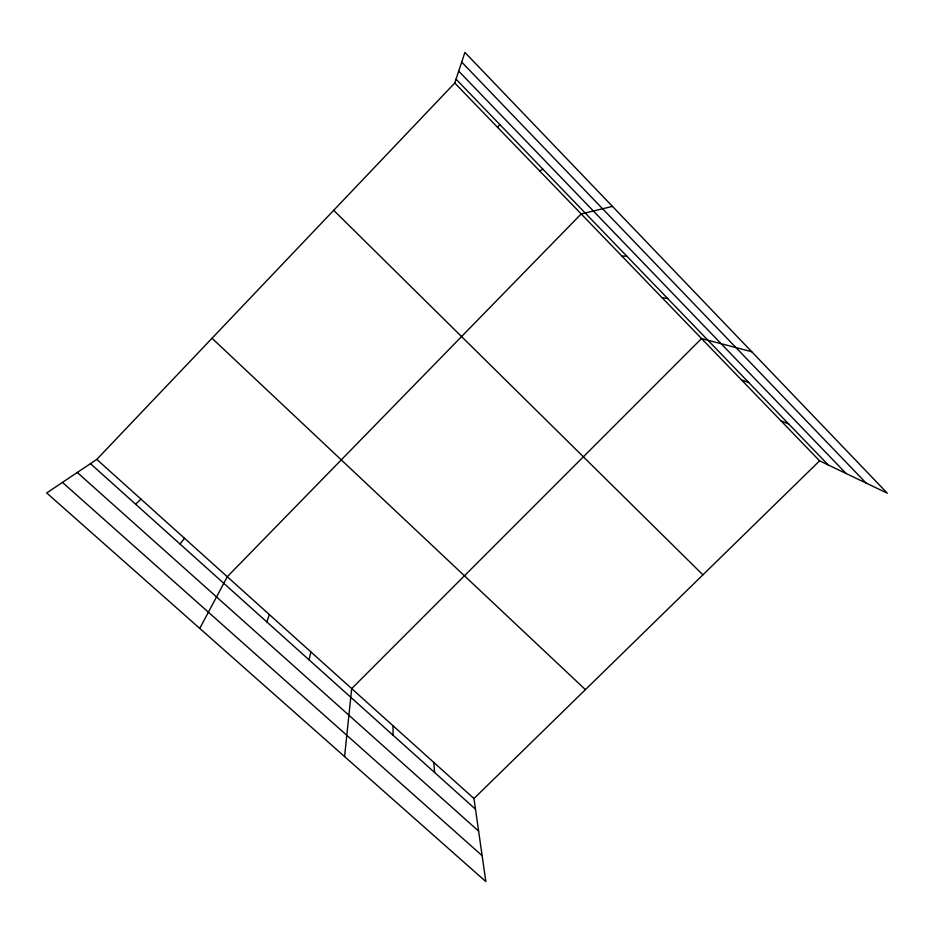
<?xml version="1.0" encoding="UTF-8"?>
<svg xmlns="http://www.w3.org/2000/svg" width="934" height="934" viewBox="0 0 934 934"><rect width="100%" height="100%" fill="white"/><g stroke="black" fill="none" stroke-linecap="round" stroke-linejoin="round"><path stroke-width="1.4" d="M393.016 735.175L393.086 725.823M344.576 756.563L351.686 688.591L701.539 338.563L751.742 351.733M309.119 659.894L310.859 651.885M454.765 83.021L464.898 52.409L887.3 493.199L819.608 460.824L454.765 83.021L96.797 459.4L46.7 492.954L485.843 881.591L473.958 798.535L96.797 459.4M266.785 621.904L269.401 614.595M199.759 628.407L227.277 576.722L581.193 213.944L612.459 206.391M180.052 544.067L184.477 538.241M497.612 127.398L499.818 124.537M473.958 798.535L819.608 460.824M135.617 504.197L140.987 499.13M539.747 171.027L542.841 169.136M621.962 256.161L626.761 256.114M662.078 297.689L667.67 298.518M741.538 379.986L748.694 382.496M780.894 420.732L788.798 424.071M62.45 482.399L482.142 855.672M77.265 472.476L478.628 831.143M90.435 463.649L475.488 809.183M212.018 338.248L585.42 689.642M333.695 210.313L702.905 574.842M456.037 79.156L828.248 464.945M461.7 62.076L866.098 483.053M458.699 71.136L846.099 473.491M433.843 762.459L434.579 772.476"/></g></svg>
